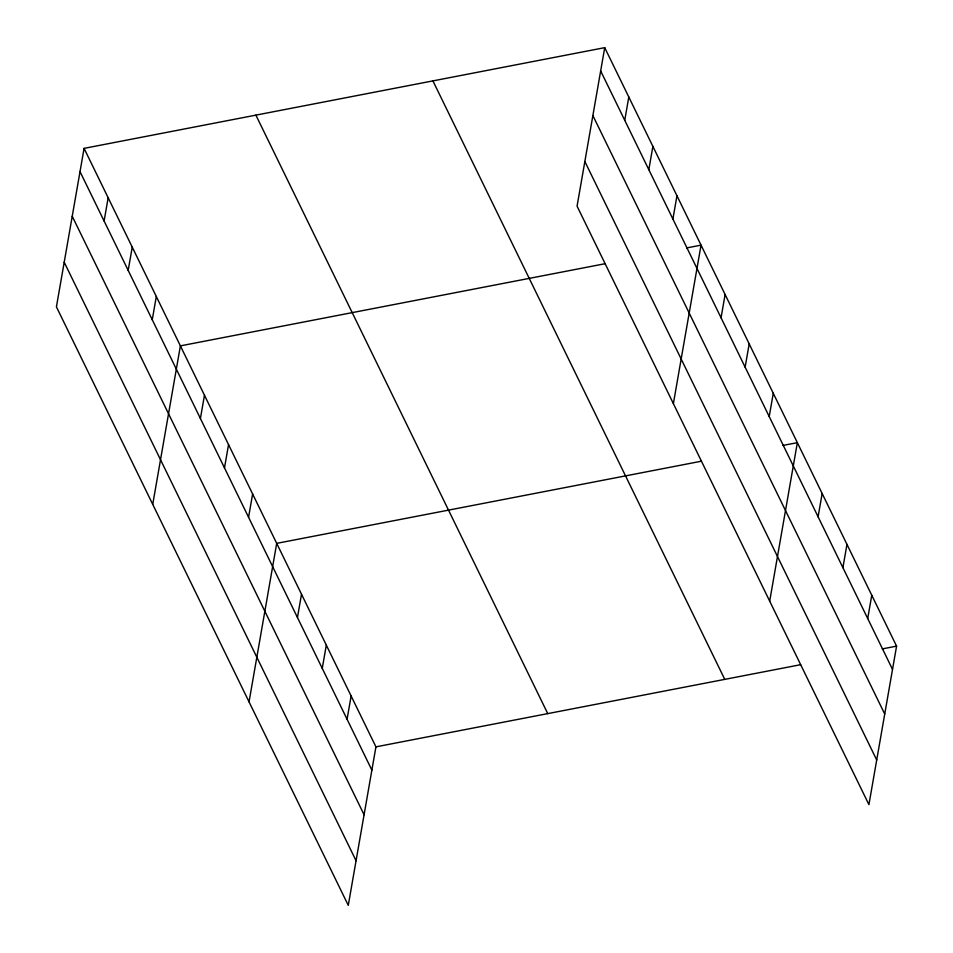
<?xml version="1.0" encoding="UTF-8"?>
<svg xmlns="http://www.w3.org/2000/svg" width="953" height="953" viewBox="0 0 953 953"><rect width="100%" height="100%" fill="white"/><g stroke="black" fill="none" stroke-linecap="round" stroke-linejoin="round"><path stroke-width="1.43" d="M84.078 148.37L56.418 306.866L348.274 905.35L375.935 746.854L84.078 148.37L604.726 47.65L896.582 646.134L868.922 804.63L577.065 206.146L604.726 47.65M104.103 221.013L108.165 197.736M128.178 270.39L132.241 247.113M152.254 319.767L156.316 296.49M152.73 504.363L180.391 345.868L605.107 263.707M200.404 418.51L204.466 395.245M224.491 467.887L228.553 444.622M248.566 517.265L252.628 493.988M249.043 701.861L276.704 543.365L701.42 461.204M297.455 617.508L301.517 594.243M322.257 668.387L326.319 645.11M347.071 719.253L351.133 695.988M624.739 120.304L628.801 97.027M648.826 169.67L652.876 146.405M672.901 219.047L676.964 195.77M673.378 403.643L701.039 245.147L686.72 247.923M721.052 317.802L725.114 294.525M745.127 367.179L749.189 343.902M769.214 416.544L773.276 393.279M769.69 601.152L797.351 442.657L783.032 445.42M818.091 516.8L822.153 493.523M842.905 567.666L846.967 544.389M867.706 618.545L871.769 595.268M375.935 746.854L800.651 664.694M882.264 648.91L896.582 646.134M600.664 70.927L892.52 669.411M592.873 115.551L884.729 714.035M584.856 161.522L876.712 760.006M432.912 80.886L724.768 679.37M255.892 115.134L547.749 713.618M80.016 171.635L371.873 770.131M72.237 216.26L364.082 814.755M64.208 262.242L356.065 860.726"/></g></svg>
